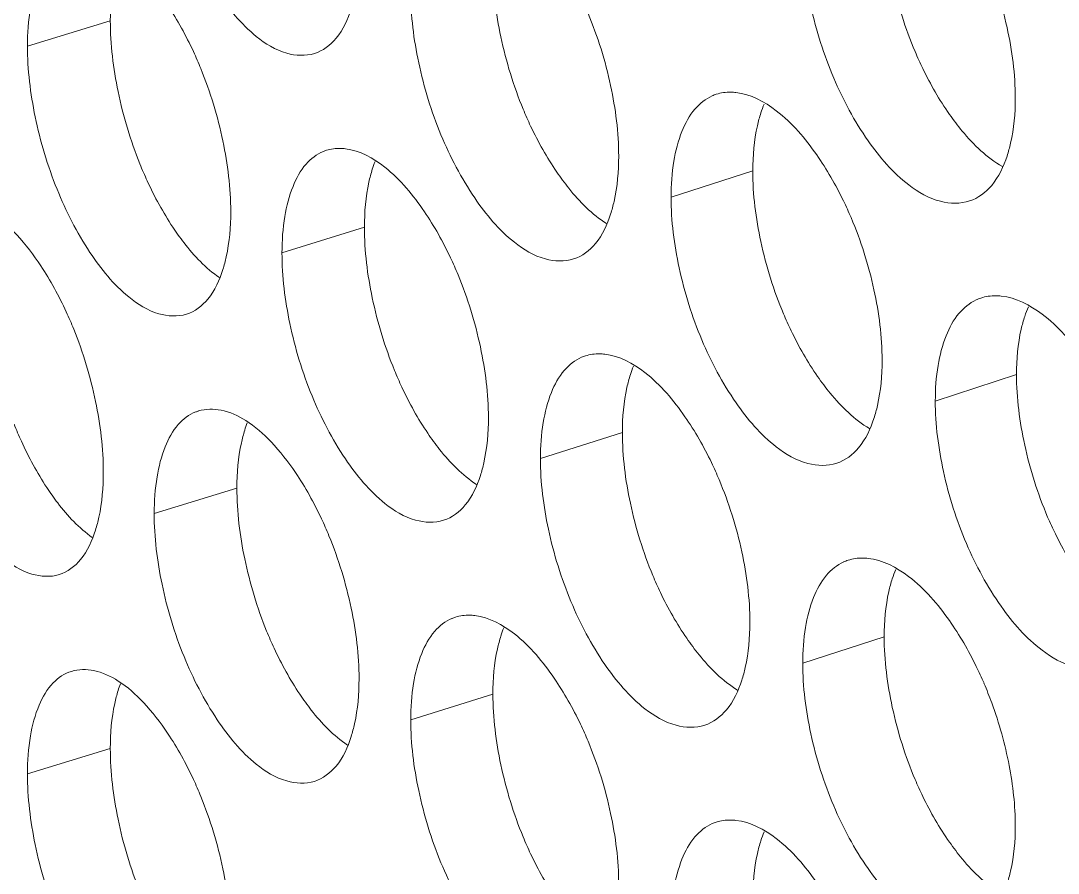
# Model space of a CAD drawing. Header units: millimetres. Extents: x 1177 to 4147, y 93 to 2194.
# Drawn here: x 2500.1 to 2511.32, y 1006.65 to 1015.88 of the extents above; entities that cross this region are included whole.
import ezdxf

# ---------------------------------------------------------------- set-up
doc = ezdxf.new("R2010")
doc.units = ezdxf.units.MM
doc.header["$LTSCALE"] = 0.1
doc.layers.get('0').update_dxf_attribs({"lineweight": 13})
doc.layers.add('标注', color=251, linetype='Continuous', lineweight=9)

# ---------------------------------------------------------------- blocks, each defined once
blk = doc.blocks.new('02')
at = {"layer": '标注'}
for p, q in [((4342.08, 1042.521), (4340.799, 1042.131)), ((4352.008, 1040.2), (4350.746, 1039.795)), ((4346.007, 1039.329), (4344.733, 1038.933)), ((4356.084, 1037.055), (4354.829, 1036.644)), ((4349.993, 1036.155), (4348.726, 1035.753)), ((4344.036, 1035.298), (4342.758, 1034.905)), ((4354.039, 1033), (4352.78, 1032.592)), ((4347.992, 1032.115), (4346.722, 1031.716)), ((4342.08, 1031.271), (4340.799, 1030.881)), ((4342.08, 1031.271), (4340.799, 1030.881))]:
    blk.add_line(p, q, dxfattribs=at)
for centre, radius, start, end in [((4351.646, 1040.756), 0.661, 107.8363, 113.7), ((4353.87, 1040.537), 1.825, 157.5283, 162.138), ((4345.609, 1039.915), 0.633, 107.3212, 111.9576), ((4347.904, 1039.664), 1.862, 158.5276, 162.4554), ((4355.745, 1037.59), 0.68, 108.1838, 114.818), ((4349.619, 1036.721), 0.651, 107.6638, 113.1281), ((4351.866, 1036.491), 1.837, 157.8589, 162.2429), ((4343.627, 1035.894), 0.623, 107.151, 111.3587), ((4345.946, 1035.632), 1.875, 158.8656, 162.563), ((4353.688, 1033.545), 0.67, 108.0096, 114.2633), ((4355.89, 1033.338), 1.814, 157.2003, 162.034), ((4347.607, 1032.691), 0.642, 107.4921, 112.5473), ((4349.877, 1032.45), 1.849, 158.192, 162.3487), ((4344.003, 1031.604), 1.889, 159.2059, 162.6715), ((4344.003, 1031.604), 1.889, 159.2059, 162.6715), ((4350.072, 1029.925), 5.992, 20.0336, 23.1528), ((4351.646, 1029.506), 0.661, 107.8363, 113.7), ((4353.87, 1029.287), 1.825, 157.5283, 162.138)]:
    blk.add_arc(centre, radius, start, end, dxfattribs=at)
for points, knots in [([(4342.758, 1046.155), (4342.758, 1045.788), (4342.853, 1045.032), (4343.179, 1043.951), (4343.667, 1043.002), (4344.099, 1042.471), (4344.336, 1042.279)], [0, 0, 0, 0, 0.256412, 0.529221, 0.786254, 1, 1, 1, 1]), ([(4354.039, 1044.25), (4354.039, 1043.884), (4354.138, 1043.128), (4354.365, 1042.403), (4354.517, 1042.044)], [0, 0, 0, 0, 0.484416, 1, 1, 1, 1]), ([(4354.039, 1044.25), (4354.039, 1043.884), (4354.138, 1043.128), (4354.365, 1042.403), (4354.517, 1042.044)], [0, 0, 0, 0, 0.484416, 1, 1, 1, 1]), ([(4352.78, 1043.842), (4352.78, 1043.476), (4352.879, 1042.72), (4353.217, 1041.642), (4353.725, 1040.698), (4354.173, 1040.173), (4354.418, 1039.985)], [0, 0, 0, 0, 0.255445, 0.527438, 0.784592, 1, 1, 1, 1]), ([(4352.78, 1043.842), (4352.78, 1043.476), (4352.879, 1042.72), (4353.217, 1041.642), (4353.725, 1040.698), (4354.173, 1040.173), (4354.418, 1039.985)], [0, 0, 0, 0, 0.255445, 0.527438, 0.784592, 1, 1, 1, 1]), ([(4341.48, 1043.715), (4341.372, 1043.683), (4341.157, 1043.538), (4340.95, 1043.172), (4340.824, 1042.689), (4340.799, 1042.327), (4340.799, 1042.131)], [0, 0, 0, 0, 0.184776, 0.405862, 0.677804, 1, 1, 1, 1]), ([(4356.065, 1041.327), (4356.065, 1041.693), (4355.965, 1042.449), (4355.735, 1043.173), (4355.582, 1043.531)], [0, 0, 0, 0, 0.484243, 1, 1, 1, 1]), ([(4356.065, 1041.327), (4356.065, 1041.693), (4355.965, 1042.449), (4355.735, 1043.173), (4355.582, 1043.531)], [0, 0, 0, 0, 0.484243, 1, 1, 1, 1]), ([(4342.2, 1043.417), (4342.18, 1043.352), (4342.104, 1043.059), (4342.08, 1042.755), (4342.08, 1042.521)], [0, 0, 0, 0, 0.225626, 1, 1, 1, 1]), ([(4347.992, 1043.365), (4347.992, 1042.998), (4348.089, 1042.242), (4348.311, 1041.515), (4348.46, 1041.155)], [0, 0, 0, 0, 0.484532, 1, 1, 1, 1]), ([(4346.722, 1042.966), (4346.722, 1042.599), (4346.819, 1041.843), (4347.149, 1040.763), (4347.646, 1039.816), (4348.084, 1039.287), (4348.324, 1039.097)], [0, 0, 0, 0, 0.256026, 0.528509, 0.78559, 1, 1, 1, 1]), ([(4343.479, 1041.781), (4343.443, 1041.87), (4343.296, 1042.208), (4343.118, 1042.532), (4342.966, 1042.758)], [0, 0, 0, 0, 0.260387, 1, 1, 1, 1]), ([(4345.235, 1042.015), (4345.365, 1042.056), (4345.625, 1042.256), (4345.75, 1042.544), (4345.802, 1042.707)], [0, 0, 0, 0, 0.444646, 1, 1, 1, 1]), ([(4342.08, 1042.521), (4342.08, 1042.155), (4342.174, 1041.398), (4342.391, 1040.67), (4342.537, 1040.309)], [0, 0, 0, 0, 0.484648, 1, 1, 1, 1]), ([(4349.936, 1040.428), (4349.936, 1040.794), (4349.838, 1041.55), (4349.614, 1042.275), (4349.463, 1042.635)], [0, 0, 0, 0, 0.48436, 1, 1, 1, 1]), ([(4344.336, 1042.279), (4344.475, 1042.167), (4344.755, 1041.992), (4345.098, 1041.973), (4345.235, 1042.015)], [0, 0, 0, 0, 0.555309, 1, 1, 1, 1]), ([(4340.799, 1042.131), (4340.799, 1041.765), (4340.893, 1041.008), (4341.216, 1039.927), (4341.7, 1038.977), (4342.129, 1038.444), (4342.365, 1038.252)], [0, 0, 0, 0, 0.256604, 0.529576, 0.786585, 1, 1, 1, 1]), ([(4354.517, 1042.044), (4354.554, 1041.956), (4354.707, 1041.62), (4354.891, 1041.299), (4355.048, 1041.075)], [0, 0, 0, 0, 0.259967, 1, 1, 1, 1]), ([(4354.517, 1042.044), (4354.554, 1041.956), (4354.707, 1041.62), (4354.891, 1041.299), (4355.048, 1041.075)], [0, 0, 0, 0, 0.259967, 1, 1, 1, 1]), ([(4343.941, 1039.571), (4343.941, 1039.937), (4343.845, 1040.693), (4343.626, 1041.421), (4343.479, 1041.781)], [0, 0, 0, 0, 0.484476, 1, 1, 1, 1]), ([(4351.381, 1041.361), (4351.278, 1041.316), (4351.081, 1041.155), (4350.888, 1040.793), (4350.769, 1040.327), (4350.746, 1039.981), (4350.746, 1039.795)], [0, 0, 0, 0, 0.1898, 0.414696, 0.684955, 1, 1, 1, 1]), ([(4351.749, 1041.412), (4351.723, 1041.415), (4351.62, 1041.422), (4351.516, 1041.408), (4351.444, 1041.385)], [0, 0, 0, 0, 0.258928, 1, 1, 1, 1]), ([(4352.996, 1040.448), (4352.819, 1040.701), (4352.475, 1041.116), (4351.975, 1041.386), (4351.749, 1041.412)], [0, 0, 0, 0, 0.575082, 1, 1, 1, 1]), ([(4355.938, 1040.431), (4355.959, 1040.496), (4356.039, 1040.788), (4356.065, 1041.093), (4356.065, 1041.327)], [0, 0, 0, 0, 0.226657, 1, 1, 1, 1]), ([(4355.938, 1040.431), (4355.959, 1040.496), (4356.039, 1040.788), (4356.065, 1041.093), (4356.065, 1041.327)], [0, 0, 0, 0, 0.226657, 1, 1, 1, 1]), ([(4348.46, 1041.155), (4348.496, 1041.067), (4348.645, 1040.73), (4348.826, 1040.408), (4348.98, 1040.183)], [0, 0, 0, 0, 0.260232, 1, 1, 1, 1]), ([(4352.133, 1041.097), (4352.112, 1041.032), (4352.034, 1040.739), (4352.008, 1040.434), (4352.008, 1040.2)], [0, 0, 0, 0, 0.226307, 1, 1, 1, 1]), ([(4355.048, 1041.075), (4355.111, 1040.986), (4355.343, 1040.681), (4355.627, 1040.404), (4355.867, 1040.267)], [0, 0, 0, 0, 0.282202, 1, 1, 1, 1]), ([(4355.048, 1041.075), (4355.111, 1040.986), (4355.343, 1040.681), (4355.627, 1040.404), (4355.867, 1040.267)], [0, 0, 0, 0, 0.282202, 1, 1, 1, 1]), ([(4345.373, 1040.502), (4345.27, 1040.46), (4345.069, 1040.304), (4344.876, 1039.941), (4344.756, 1039.472), (4344.733, 1039.121), (4344.733, 1038.933)], [0, 0, 0, 0, 0.187225, 0.410841, 0.682034, 1, 1, 1, 1]), ([(4345.714, 1040.543), (4345.689, 1040.546), (4345.59, 1040.554), (4345.49, 1040.541), (4345.421, 1040.519)], [0, 0, 0, 0, 0.259055, 1, 1, 1, 1]), ([(4346.933, 1039.57), (4346.761, 1039.823), (4346.426, 1040.239), (4345.936, 1040.515), (4345.714, 1040.543)], [0, 0, 0, 0, 0.577332, 1, 1, 1, 1]), ([(4349.811, 1039.532), (4349.832, 1039.597), (4349.911, 1039.889), (4349.936, 1040.194), (4349.936, 1040.428)], [0, 0, 0, 0, 0.226242, 1, 1, 1, 1]), ([(4353.528, 1039.478), (4353.49, 1039.566), (4353.338, 1039.902), (4353.153, 1040.224), (4352.996, 1040.448)], [0, 0, 0, 0, 0.259945, 1, 1, 1, 1]), ([(4355.359, 1039.736), (4355.492, 1039.779), (4355.754, 1039.979), (4355.884, 1040.269), (4355.938, 1040.431)], [0, 0, 0, 0, 0.449251, 1, 1, 1, 1]), ([(4355.359, 1039.736), (4355.492, 1039.779), (4355.754, 1039.979), (4355.884, 1040.269), (4355.938, 1040.431)], [0, 0, 0, 0, 0.449251, 1, 1, 1, 1]), ([(4342.537, 1040.309), (4342.573, 1040.22), (4342.718, 1039.883), (4342.895, 1039.559), (4343.045, 1039.332)], [0, 0, 0, 0, 0.260496, 1, 1, 1, 1]), ([(4346.129, 1040.225), (4346.108, 1040.16), (4346.031, 1039.867), (4346.007, 1039.563), (4346.007, 1039.329)], [0, 0, 0, 0, 0.225897, 1, 1, 1, 1]), ([(4348.98, 1040.183), (4349.038, 1040.097), (4349.258, 1039.799), (4349.523, 1039.528), (4349.749, 1039.387)], [0, 0, 0, 0, 0.281347, 1, 1, 1, 1]), ([(4352.008, 1040.2), (4352.008, 1039.834), (4352.107, 1039.078), (4352.332, 1038.352), (4352.483, 1037.993)], [0, 0, 0, 0, 0.484455, 1, 1, 1, 1]), ([(4354.418, 1039.985), (4354.565, 1039.873), (4354.861, 1039.699), (4355.217, 1039.689), (4355.359, 1039.736)], [0, 0, 0, 0, 0.552376, 1, 1, 1, 1]), ([(4354.418, 1039.985), (4354.565, 1039.873), (4354.861, 1039.699), (4355.217, 1039.689), (4355.359, 1039.736)], [0, 0, 0, 0, 0.552376, 1, 1, 1, 1]), ([(4350.746, 1039.795), (4350.746, 1039.429), (4350.844, 1038.673), (4351.18, 1037.594), (4351.684, 1036.649), (4352.128, 1036.123), (4352.372, 1035.934)], [0, 0, 0, 0, 0.255639, 0.527795, 0.784925, 1, 1, 1, 1]), ([(4341.005, 1038.734), (4340.894, 1038.902), (4340.692, 1039.168), (4340.368, 1039.473), (4340.08, 1039.651), (4339.797, 1039.734), (4339.613, 1039.72), (4339.532, 1039.695)], [0, 0, 0, 0, 0.324474, 0.533713, 0.711862, 0.863947, 1, 1, 1, 1]), ([(4343.819, 1038.676), (4343.84, 1038.741), (4343.916, 1039.033), (4343.941, 1039.337), (4343.941, 1039.571)], [0, 0, 0, 0, 0.225833, 1, 1, 1, 1]), ([(4347.454, 1038.596), (4347.417, 1038.684), (4347.268, 1039.021), (4347.087, 1039.345), (4346.933, 1039.57)], [0, 0, 0, 0, 0.260211, 1, 1, 1, 1]), ([(4349.24, 1038.839), (4349.371, 1038.881), (4349.632, 1039.081), (4349.759, 1039.37), (4349.811, 1039.532)], [0, 0, 0, 0, 0.446528, 1, 1, 1, 1]), ([(4354.007, 1037.273), (4354.007, 1037.639), (4353.908, 1038.394), (4353.68, 1039.119), (4353.528, 1039.478)], [0, 0, 0, 0, 0.484282, 1, 1, 1, 1]), ([(4343.045, 1039.332), (4343.1, 1039.25), (4343.306, 1038.961), (4343.555, 1038.696), (4343.766, 1038.552)], [0, 0, 0, 0, 0.280375, 1, 1, 1, 1]), ([(4346.007, 1039.329), (4346.007, 1038.962), (4346.102, 1038.206), (4346.323, 1037.479), (4346.471, 1037.118)], [0, 0, 0, 0, 0.484571, 1, 1, 1, 1]), ([(4348.324, 1039.097), (4348.466, 1038.985), (4348.753, 1038.81), (4349.101, 1038.795), (4349.24, 1038.839)], [0, 0, 0, 0, 0.554103, 1, 1, 1, 1]), ([(4344.733, 1038.933), (4344.733, 1038.567), (4344.829, 1037.81), (4345.156, 1036.729), (4345.649, 1035.782), (4346.084, 1035.252), (4346.323, 1035.061)], [0, 0, 0, 0, 0.256219, 0.528865, 0.785923, 1, 1, 1, 1]), ([(4341.514, 1037.756), (4341.478, 1037.845), (4341.332, 1038.183), (4341.155, 1038.507), (4341.005, 1038.734)], [0, 0, 0, 0, 0.260475, 1, 1, 1, 1]), ([(4343.255, 1037.985), (4343.385, 1038.025), (4343.644, 1038.225), (4343.768, 1038.514), (4343.819, 1038.676)], [0, 0, 0, 0, 0.443684, 1, 1, 1, 1]), ([(4347.923, 1036.388), (4347.923, 1036.754), (4347.825, 1037.509), (4347.603, 1038.236), (4347.454, 1038.596)], [0, 0, 0, 0, 0.484398, 1, 1, 1, 1]), ([(4342.365, 1038.252), (4342.502, 1038.14), (4342.779, 1037.964), (4343.119, 1037.944), (4343.255, 1037.985)], [0, 0, 0, 0, 0.555929, 1, 1, 1, 1]), ([(4355.46, 1038.207), (4355.358, 1038.159), (4355.162, 1037.996), (4354.971, 1037.635), (4354.852, 1037.171), (4354.829, 1036.828), (4354.829, 1036.644)], [0, 0, 0, 0, 0.191473, 0.417182, 0.686837, 1, 1, 1, 1]), ([(4355.847, 1038.266), (4355.82, 1038.269), (4355.714, 1038.275), (4355.608, 1038.26), (4355.533, 1038.236)], [0, 0, 0, 0, 0.258853, 1, 1, 1, 1]), ([(4357.112, 1037.307), (4356.932, 1037.56), (4356.581, 1037.975), (4356.076, 1038.241), (4355.847, 1038.266)], [0, 0, 0, 0, 0.573616, 1, 1, 1, 1]), ([(4352.483, 1037.993), (4352.52, 1037.905), (4352.671, 1037.569), (4352.855, 1037.247), (4353.01, 1037.023)], [0, 0, 0, 0, 0.260055, 1, 1, 1, 1]), ([(4356.211, 1037.952), (4356.189, 1037.887), (4356.11, 1037.594), (4356.084, 1037.289), (4356.084, 1037.055)], [0, 0, 0, 0, 0.226582, 1, 1, 1, 1]), ([(4341.972, 1035.545), (4341.972, 1035.911), (4341.877, 1036.667), (4341.66, 1037.395), (4341.514, 1037.756)], [0, 0, 0, 0, 0.484515, 1, 1, 1, 1]), ([(4349.722, 1037.368), (4349.696, 1037.371), (4349.595, 1037.378), (4349.493, 1037.364), (4349.421, 1037.342)], [0, 0, 0, 0, 0.258969, 1, 1, 1, 1]), ([(4350.96, 1036.401), (4350.785, 1036.653), (4350.444, 1037.069), (4349.948, 1037.341), (4349.722, 1037.368)], [0, 0, 0, 0, 0.575826, 1, 1, 1, 1]), ([(4349.363, 1037.32), (4349.26, 1037.276), (4349.062, 1037.116), (4348.869, 1036.755), (4348.75, 1036.287), (4348.726, 1035.94), (4348.726, 1035.753)], [0, 0, 0, 0, 0.188951, 0.413428, 0.683995, 1, 1, 1, 1]), ([(4353.881, 1036.376), (4353.902, 1036.441), (4353.981, 1036.734), (4354.007, 1037.039), (4354.007, 1037.273)], [0, 0, 0, 0, 0.226518, 1, 1, 1, 1]), ([(4346.471, 1037.118), (4346.507, 1037.03), (4346.655, 1036.693), (4346.834, 1036.37), (4346.987, 1036.145)], [0, 0, 0, 0, 0.26032, 1, 1, 1, 1]), ([(4350.117, 1037.052), (4350.096, 1036.986), (4350.018, 1036.694), (4349.993, 1036.389), (4349.993, 1036.155)], [0, 0, 0, 0, 0.226169, 1, 1, 1, 1]), ([(4356.084, 1037.055), (4356.084, 1036.689), (4356.183, 1035.933), (4356.412, 1035.208), (4356.565, 1034.85)], [0, 0, 0, 0, 0.484378, 1, 1, 1, 1]), ([(4353.01, 1037.023), (4353.072, 1036.935), (4353.3, 1036.632), (4353.577, 1036.357), (4353.813, 1036.218)], [0, 0, 0, 0, 0.28193, 1, 1, 1, 1]), ([(4354.829, 1036.644), (4354.829, 1036.278), (4354.929, 1035.522), (4355.269, 1034.444), (4355.781, 1033.501), (4356.232, 1032.978), (4356.479, 1032.791)], [0, 0, 0, 0, 0.255252, 0.52708, 0.784259, 1, 1, 1, 1]), ([(4343.4, 1036.475), (4343.297, 1036.435), (4343.095, 1036.279), (4342.901, 1035.917), (4342.782, 1035.446), (4342.758, 1035.094), (4342.758, 1034.905)], [0, 0, 0, 0, 0.186349, 0.409523, 0.681034, 1, 1, 1, 1]), ([(4344.942, 1035.537), (4344.829, 1035.705), (4344.599, 1036.002), (4344.213, 1036.343), (4343.82, 1036.526), (4343.554, 1036.524), (4343.443, 1036.49)], [0, 0, 0, 0, 0.323685, 0.595295, 0.814917, 1, 1, 1, 1]), ([(4351.488, 1035.429), (4351.451, 1035.517), (4351.299, 1035.854), (4351.116, 1036.176), (4350.96, 1036.401)], [0, 0, 0, 0, 0.260034, 1, 1, 1, 1]), ([(4340.593, 1036.286), (4340.628, 1036.197), (4340.773, 1035.859), (4340.948, 1035.535), (4341.097, 1035.308)], [0, 0, 0, 0, 0.260583, 1, 1, 1, 1]), ([(4347.799, 1035.492), (4347.82, 1035.557), (4347.897, 1035.849), (4347.923, 1036.154), (4347.923, 1036.388)], [0, 0, 0, 0, 0.226105, 1, 1, 1, 1]), ([(4353.305, 1035.682), (4353.437, 1035.725), (4353.698, 1035.925), (4353.828, 1036.214), (4353.881, 1036.376)], [0, 0, 0, 0, 0.448356, 1, 1, 1, 1]), ([(4344.157, 1036.193), (4344.137, 1036.128), (4344.06, 1035.836), (4344.036, 1035.531), (4344.036, 1035.298)], [0, 0, 0, 0, 0.225761, 1, 1, 1, 1]), ([(4346.987, 1036.145), (4347.044, 1036.06), (4347.259, 1035.765), (4347.519, 1035.496), (4347.74, 1035.354)], [0, 0, 0, 0, 0.281036, 1, 1, 1, 1]), ([(4349.993, 1036.155), (4349.993, 1035.789), (4350.09, 1035.033), (4350.314, 1034.306), (4350.464, 1033.947)], [0, 0, 0, 0, 0.484494, 1, 1, 1, 1]), ([(4352.372, 1035.934), (4352.517, 1035.822), (4352.81, 1035.648), (4353.164, 1035.636), (4353.305, 1035.682)], [0, 0, 0, 0, 0.552941, 1, 1, 1, 1]), ([(4348.726, 1035.753), (4348.726, 1035.387), (4348.824, 1034.631), (4349.157, 1033.551), (4349.657, 1032.605), (4350.098, 1032.078), (4350.341, 1031.888)], [0, 0, 0, 0, 0.255833, 0.528153, 0.785258, 1, 1, 1, 1]), ([(4341.851, 1034.65), (4341.872, 1034.715), (4341.948, 1035.007), (4341.972, 1035.311), (4341.972, 1035.545)], [0, 0, 0, 0, 0.225697, 1, 1, 1, 1]), ([(4345.459, 1034.561), (4345.422, 1034.65), (4345.274, 1034.987), (4345.095, 1035.311), (4344.942, 1035.537)], [0, 0, 0, 0, 0.260299, 1, 1, 1, 1]), ([(4347.23, 1034.8), (4347.361, 1034.841), (4347.621, 1035.041), (4347.747, 1035.33), (4347.799, 1035.492)], [0, 0, 0, 0, 0.445594, 1, 1, 1, 1]), ([(4351.964, 1033.223), (4351.964, 1033.589), (4351.866, 1034.345), (4351.639, 1035.07), (4351.488, 1035.429)], [0, 0, 0, 0, 0.484321, 1, 1, 1, 1]), ([(4341.097, 1035.308), (4341.151, 1035.226), (4341.353, 1034.941), (4341.595, 1034.678), (4341.802, 1034.534)], [0, 0, 0, 0, 0.280024, 1, 1, 1, 1]), ([(4344.036, 1035.298), (4344.036, 1034.931), (4344.131, 1034.175), (4344.35, 1033.447), (4344.496, 1033.086)], [0, 0, 0, 0, 0.48461, 1, 1, 1, 1]), ([(4346.323, 1035.061), (4346.463, 1034.949), (4346.747, 1034.774), (4347.092, 1034.756), (4347.23, 1034.8)], [0, 0, 0, 0, 0.554701, 1, 1, 1, 1]), ([(4342.758, 1034.905), (4342.758, 1034.538), (4342.853, 1033.782), (4343.179, 1032.701), (4343.667, 1031.752), (4344.099, 1031.221), (4344.336, 1031.029)], [0, 0, 0, 0, 0.256412, 0.529221, 0.786254, 1, 1, 1, 1]), ([(4356.565, 1034.85), (4356.603, 1034.762), (4356.757, 1034.426), (4356.943, 1034.105), (4357.101, 1033.882)], [0, 0, 0, 0, 0.259878, 1, 1, 1, 1]), ([(4341.29, 1033.96), (4341.419, 1034), (4341.678, 1034.2), (4341.8, 1034.488), (4341.851, 1034.65)], [0, 0, 0, 0, 0.442709, 1, 1, 1, 1]), ([(4345.924, 1032.352), (4345.924, 1032.718), (4345.828, 1033.474), (4345.607, 1034.201), (4345.459, 1034.561)], [0, 0, 0, 0, 0.484437, 1, 1, 1, 1]), ([(4340.408, 1034.229), (4340.545, 1034.117), (4340.818, 1033.941), (4341.155, 1033.919), (4341.29, 1033.96)], [0, 0, 0, 0, 0.55656, 1, 1, 1, 1]), ([(4353.413, 1034.156), (4353.311, 1034.11), (4353.114, 1033.948), (4352.922, 1033.587), (4352.804, 1033.122), (4352.78, 1032.777), (4352.78, 1032.592)], [0, 0, 0, 0, 0.190641, 0.415947, 0.685903, 1, 1, 1, 1]), ([(4353.791, 1034.212), (4353.764, 1034.215), (4353.66, 1034.221), (4353.554, 1034.207), (4353.481, 1034.183)], [0, 0, 0, 0, 0.25889, 1, 1, 1, 1]), ([(4355.047, 1033.25), (4354.868, 1033.503), (4354.52, 1033.918), (4354.018, 1034.186), (4353.791, 1034.212)], [0, 0, 0, 0, 0.574346, 1, 1, 1, 1]), ([(4350.464, 1033.947), (4350.501, 1033.858), (4350.651, 1033.522), (4350.833, 1033.2), (4350.988, 1032.976)], [0, 0, 0, 0, 0.260144, 1, 1, 1, 1]), ([(4354.165, 1033.897), (4354.143, 1033.832), (4354.065, 1033.539), (4354.039, 1033.234), (4354.039, 1033)], [0, 0, 0, 0, 0.226444, 1, 1, 1, 1]), ([(4347.36, 1033.284), (4347.258, 1033.241), (4347.058, 1033.083), (4346.865, 1032.721), (4346.746, 1032.252), (4346.722, 1031.903), (4346.722, 1031.716)], [0, 0, 0, 0, 0.188092, 0.412143, 0.683021, 1, 1, 1, 1]), ([(4347.711, 1033.328), (4347.685, 1033.331), (4347.585, 1033.338), (4347.484, 1033.325), (4347.414, 1033.303)], [0, 0, 0, 0, 0.259011, 1, 1, 1, 1]), ([(4348.939, 1032.358), (4348.766, 1032.611), (4348.428, 1033.027), (4347.935, 1033.301), (4347.711, 1033.328)], [0, 0, 0, 0, 0.576575, 1, 1, 1, 1]), ([(4351.839, 1032.327), (4351.86, 1032.392), (4351.939, 1032.684), (4351.964, 1032.989), (4351.964, 1033.223)], [0, 0, 0, 0, 0.22638, 1, 1, 1, 1]), ([(4355.582, 1032.281), (4355.544, 1032.369), (4355.391, 1032.705), (4355.204, 1033.027), (4355.047, 1033.25)], [0, 0, 0, 0, 0.259857, 1, 1, 1, 1]), ([(4344.496, 1033.086), (4344.532, 1032.998), (4344.679, 1032.661), (4344.857, 1032.337), (4345.008, 1032.111)], [0, 0, 0, 0, 0.260408, 1, 1, 1, 1]), ([(4348.115, 1033.011), (4348.095, 1032.946), (4348.017, 1032.653), (4347.992, 1032.348), (4347.992, 1032.115)], [0, 0, 0, 0, 0.226033, 1, 1, 1, 1]), ([(4350.988, 1032.976), (4351.048, 1032.889), (4351.271, 1032.588), (4351.543, 1032.315), (4351.774, 1032.175)], [0, 0, 0, 0, 0.281645, 1, 1, 1, 1]), ([(4354.039, 1033), (4354.039, 1032.634), (4354.138, 1031.878), (4354.365, 1031.153), (4354.517, 1030.794)], [0, 0, 0, 0, 0.484416, 1, 1, 1, 1]), ([(4356.479, 1032.791), (4356.627, 1032.679), (4356.927, 1032.505), (4357.286, 1032.497), (4357.429, 1032.544)], [0, 0, 0, 0, 0.551821, 1, 1, 1, 1]), ([(4352.78, 1032.592), (4352.78, 1032.226), (4352.879, 1031.47), (4353.217, 1030.392), (4353.725, 1029.448), (4354.173, 1028.923), (4354.418, 1028.735)], [0, 0, 0, 0, 0.255445, 0.527438, 0.784592, 1, 1, 1, 1]), ([(4341.48, 1032.465), (4341.372, 1032.433), (4341.157, 1032.288), (4340.95, 1031.922), (4340.824, 1031.439), (4340.799, 1031.077), (4340.799, 1030.881)], [0, 0, 0, 0, 0.184776, 0.405862, 0.677804, 1, 1, 1, 1]), ([(4341.48, 1032.465), (4341.372, 1032.433), (4341.157, 1032.288), (4340.95, 1031.922), (4340.824, 1031.439), (4340.799, 1031.077), (4340.799, 1030.881)], [0, 0, 0, 0, 0.184776, 0.405862, 0.677804, 1, 1, 1, 1]), ([(4342.966, 1031.508), (4342.854, 1031.676), (4342.627, 1031.973), (4342.244, 1032.315), (4341.855, 1032.5), (4341.59, 1032.499), (4341.48, 1032.465)], [0, 0, 0, 0, 0.324351, 0.596195, 0.815556, 1, 1, 1, 1]), ([(4342.966, 1031.508), (4342.854, 1031.676), (4342.627, 1031.973), (4342.244, 1032.315), (4341.855, 1032.5), (4341.59, 1032.499), (4341.48, 1032.465)], [0, 0, 0, 0, 0.324351, 0.596195, 0.815556, 1, 1, 1, 1]), ([(4345.802, 1031.457), (4345.822, 1031.522), (4345.899, 1031.814), (4345.924, 1032.118), (4345.924, 1032.352)], [0, 0, 0, 0, 0.225969, 1, 1, 1, 1]), ([(4349.463, 1031.385), (4349.427, 1031.474), (4349.276, 1031.81), (4349.094, 1032.133), (4348.939, 1032.358)], [0, 0, 0, 0, 0.260123, 1, 1, 1, 1]), ([(4351.265, 1031.633), (4351.396, 1031.675), (4351.657, 1031.875), (4351.786, 1032.164), (4351.839, 1032.327)], [0, 0, 0, 0, 0.447449, 1, 1, 1, 1]), ([(4342.2, 1032.167), (4342.18, 1032.102), (4342.104, 1031.809), (4342.08, 1031.505), (4342.08, 1031.271)], [0, 0, 0, 0, 0.225626, 1, 1, 1, 1]), ([(4342.2, 1032.167), (4342.18, 1032.102), (4342.104, 1031.809), (4342.08, 1031.505), (4342.08, 1031.271)], [0, 0, 0, 0, 0.225626, 1, 1, 1, 1]), ([(4345.008, 1032.111), (4345.065, 1032.027), (4345.275, 1031.736), (4345.529, 1031.468), (4345.746, 1031.326)], [0, 0, 0, 0, 0.280712, 1, 1, 1, 1]), ([(4347.992, 1032.115), (4347.992, 1031.748), (4348.089, 1030.992), (4348.311, 1030.265), (4348.46, 1029.905)], [0, 0, 0, 0, 0.484532, 1, 1, 1, 1]), ([(4356.065, 1030.077), (4356.065, 1030.39), (4355.991, 1031.037), (4355.817, 1031.663), (4355.702, 1031.978)], [0, 0, 0, 0, 0.482715, 1, 1, 1, 1]), ([(4350.341, 1031.888), (4350.484, 1031.776), (4350.774, 1031.602), (4351.125, 1031.588), (4351.265, 1031.633)], [0, 0, 0, 0, 0.553517, 1, 1, 1, 1]), ([(4346.722, 1031.716), (4346.722, 1031.349), (4346.819, 1030.593), (4347.149, 1029.513), (4347.646, 1028.566), (4348.084, 1028.037), (4348.324, 1027.847)], [0, 0, 0, 0, 0.256026, 0.528509, 0.78559, 1, 1, 1, 1]), ([(4343.479, 1030.531), (4343.443, 1030.62), (4343.296, 1030.958), (4343.118, 1031.282), (4342.966, 1031.508)], [0, 0, 0, 0, 0.260387, 1, 1, 1, 1]), ([(4343.479, 1030.531), (4343.443, 1030.62), (4343.296, 1030.958), (4343.118, 1031.282), (4342.966, 1031.508)], [0, 0, 0, 0, 0.260387, 1, 1, 1, 1]), ([(4345.235, 1030.765), (4345.365, 1030.806), (4345.625, 1031.006), (4345.75, 1031.294), (4345.802, 1031.457)], [0, 0, 0, 0, 0.444646, 1, 1, 1, 1]), ([(4342.08, 1031.271), (4342.08, 1030.905), (4342.174, 1030.148), (4342.391, 1029.42), (4342.537, 1029.059)], [0, 0, 0, 0, 0.484648, 1, 1, 1, 1]), ([(4342.08, 1031.271), (4342.08, 1030.905), (4342.174, 1030.148), (4342.391, 1029.42), (4342.537, 1029.059)], [0, 0, 0, 0, 0.484648, 1, 1, 1, 1]), ([(4349.936, 1029.178), (4349.936, 1029.544), (4349.838, 1030.3), (4349.614, 1031.025), (4349.463, 1031.385)], [0, 0, 0, 0, 0.48436, 1, 1, 1, 1]), ([(4344.336, 1031.029), (4344.475, 1030.917), (4344.755, 1030.742), (4345.098, 1030.723), (4345.235, 1030.765)], [0, 0, 0, 0, 0.555309, 1, 1, 1, 1]), ([(4340.799, 1030.881), (4340.799, 1030.515), (4340.893, 1029.758), (4341.216, 1028.677), (4341.7, 1027.727), (4342.129, 1027.194), (4342.365, 1027.002)], [0, 0, 0, 0, 0.256604, 0.529576, 0.786585, 1, 1, 1, 1]), ([(4340.799, 1030.881), (4340.799, 1030.515), (4340.893, 1029.758), (4341.216, 1028.677), (4341.7, 1027.727), (4342.129, 1027.194), (4342.365, 1027.002)], [0, 0, 0, 0, 0.256604, 0.529576, 0.786585, 1, 1, 1, 1]), ([(4354.517, 1030.794), (4354.554, 1030.706), (4354.707, 1030.37), (4354.891, 1030.049), (4355.048, 1029.825)], [0, 0, 0, 0, 0.259967, 1, 1, 1, 1]), ([(4343.941, 1028.321), (4343.941, 1028.687), (4343.845, 1029.443), (4343.626, 1030.171), (4343.479, 1030.531)], [0, 0, 0, 0, 0.484476, 1, 1, 1, 1]), ([(4343.941, 1028.321), (4343.941, 1028.687), (4343.845, 1029.443), (4343.626, 1030.171), (4343.479, 1030.531)], [0, 0, 0, 0, 0.484476, 1, 1, 1, 1]), ([(4351.749, 1030.162), (4351.723, 1030.165), (4351.62, 1030.172), (4351.516, 1030.158), (4351.444, 1030.135)], [0, 0, 0, 0, 0.258928, 1, 1, 1, 1]), ([(4352.996, 1029.198), (4352.819, 1029.451), (4352.475, 1029.866), (4351.975, 1030.136), (4351.749, 1030.162)], [0, 0, 0, 0, 0.575082, 1, 1, 1, 1]), ([(4351.381, 1030.111), (4351.278, 1030.066), (4351.081, 1029.905), (4350.888, 1029.543), (4350.769, 1029.077), (4350.746, 1028.731), (4350.746, 1028.545)], [0, 0, 0, 0, 0.1898, 0.414696, 0.684955, 1, 1, 1, 1]), ([(4355.938, 1029.181), (4355.959, 1029.246), (4356.039, 1029.538), (4356.065, 1029.843), (4356.065, 1030.077)], [0, 0, 0, 0, 0.226657, 1, 1, 1, 1]), ([(4348.46, 1029.905), (4348.496, 1029.817), (4348.645, 1029.48), (4348.826, 1029.158), (4348.98, 1028.933)], [0, 0, 0, 0, 0.260232, 1, 1, 1, 1]), ([(4352.133, 1029.847), (4352.112, 1029.782), (4352.034, 1029.489), (4352.008, 1029.184), (4352.008, 1028.95)], [0, 0, 0, 0, 0.226307, 1, 1, 1, 1]), ([(4355.048, 1029.825), (4355.111, 1029.736), (4355.343, 1029.431), (4355.627, 1029.154), (4355.867, 1029.017)], [0, 0, 0, 0, 0.282202, 1, 1, 1, 1])]:
    blk.add_open_spline(points, degree=3, knots=knots, dxfattribs=at)
blk.add_open_spline([(4356.267, 1038.101), (4356.246, 1038.052), (4356.227, 1038.003), (4356.211, 1037.952)], degree=3, dxfattribs=at)

msp = doc.modelspace()

# ---------------------------------------------------------------- block references
at = {"xscale": 0.7, "yscale": 0.7, "zscale": 0.7}
msp.add_blockref('02', (-538.391, 286.112), dxfattribs=at)

doc.saveas('drawing.dxf')
